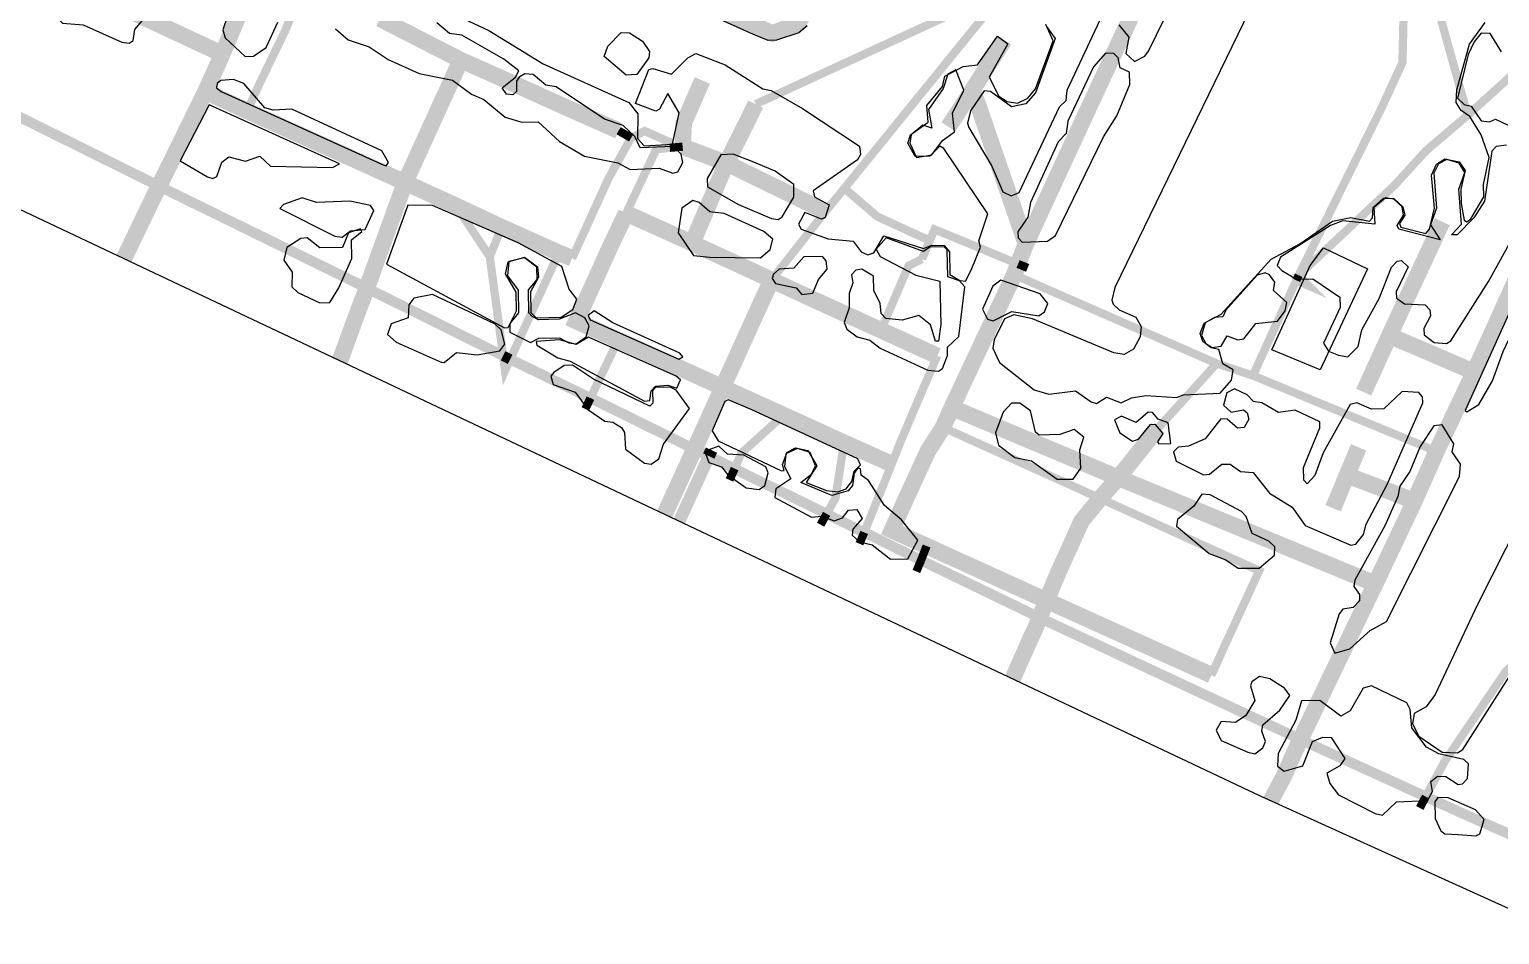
# Model space of a CAD drawing. Extents: x 1764 to 2708, y -3060 to -2272.
# Drawn here: x 2014.9 to 2370.6, y -3011.6 to -2792.6 of the extents above; entities that cross this region are included whole.
import ezdxf

# ---------------------------------------------------------------- set-up
doc = ezdxf.new("R2010")
doc.units = 0
for name, color, linetype in [('DOR_DOROZHKA', 30, 'CONTINUOUS'), ('DOR_LESTNICA', 1, 'CONTINUOUS'), ('DOR_PEREHOD', 2, 'CONTINUOUS'), ('DOR_PROEZD', 9, 'CONTINUOUS'), ('DOR_TROTUAR', 8, 'CONTINUOUS'), ('GRANICA_UCHASTKA', 3, 'CONTINUOUS'), ('PL_DETSKAYA', 3, 'CONTINUOUS'), ('ZEL_DEREVYA', 94, 'CONTINUOUS'), ('ZEL_TRAVA', 82, 'CONTINUOUS')]:
    doc.layers.add(name, color=color, linetype=linetype)

msp = doc.modelspace()

# ---------------------------------------------------------------- linework, layer by layer
at = {"layer": 'DOR_DOROZHKA', "const_width": 2}
for points in [[(2322.019, -2852.108), (2342.056, -2811.655), (2347.12, -2800.639), (2348.048, -2760.198)], [(2348.048, -2760.198), (2362.904, -2813.405)], [(2067.628, -2812.381), (2070.396, -2806.218), (2076.622, -2793.377), (2078.719, -2788.529), (2081.961, -2781.155)], [(2190.656, -2810.724), (2251.285, -2782.8)], [(2212.107, -2831.071), (2251.285, -2782.8)], [(2362.904, -2813.405), (2377.722, -2799.978), (2400.73, -2785.874)], [(2322.019, -2852.108), (2345.162, -2830.397), (2352.883, -2821.926), (2362.904, -2813.405)], [(2157.478, -2817.143), (2160.517, -2818.879)], [(2146.238, -2848.002), (2149.009, -2841.939), (2154.93, -2828.905), (2156.374, -2826.272), (2160.517, -2818.879)], [(2159.31, -2837.114), (2166.58, -2821.649), (2169.874, -2821.278)], [(2169.874, -2821.278), (2172.969, -2821.011)], [(2207.526, -2836.673), (2212.107, -2831.071)], [(2212.107, -2831.071), (2220.059, -2837.903), (2230.67, -2842.776), (2232.789, -2843.631)], [(2118.149, -2835.302), (2126.32, -2847.632)], [(2194.477, -2853.263), (2207.526, -2836.673)], [(2126.32, -2847.632), (2129.167, -2840.467)], [(2126.32, -2847.632), (2129.539, -2871.575)], [(2131.258, -2872.439), (2143.008, -2846.671)], [(2220.953, -2865.398), (2227.621, -2849.846), (2230.886, -2848.174)], [(2253.18, -2851.995), (2302.169, -2873.448)], [(2310.937, -2876.36), (2321.445, -2853.321)], [(2321.445, -2853.321), (2324.475, -2854.657), (2322.019, -2852.108)], [(2321.445, -2853.321), (2322.019, -2852.108)], [(2150.671, -2881.824), (2157.371, -2867.772)], [(2129.539, -2871.575), (2130.016, -2875.167), (2131.258, -2872.439)], [(2223.553, -2897.759), (2225.926, -2891.804), (2231.258, -2879.283), (2232.878, -2875.546), (2234.594, -2871.607)], [(2287.999, -2889.062), (2302.169, -2873.448)], [(2302.169, -2873.448), (2310.937, -2876.36)], [(2310.937, -2876.36), (2355.356, -2894.711)], [(2149.427, -2884.452), (2150.671, -2881.824)], [(2185.558, -2898.88), (2187.178, -2895.143), (2197.384, -2885.918)], [(2235.968, -2888.886), (2241.627, -2891.465), (2264.259, -2901.682), (2273.959, -2906.075)], [(2207.805, -2909.805), (2209.925, -2906.057), (2212.036, -2892.605)], [(2184.316, -2901.608), (2185.558, -2898.88)], [(2216.907, -2914.311), (2223.553, -2897.759)], [(2352.758, -2978.211), (2357.375, -2969.606), (2372.017, -2948.079), (2394.052, -2925.992), (2417.45, -2902.174), (2418.135, -2901.459)], [(2273.959, -2906.075), (2282.144, -2909.8), (2305.687, -2920.497), (2312.457, -2923.552), (2309.59, -2929.817), (2304.143, -2941.641), (2300.896, -2948.815)], [(2206.361, -2912.438), (2207.805, -2909.805)], [(2215.765, -2917.037), (2216.907, -2914.311)], [(2230.659, -2921.017), (2231.986, -2917.587)], [(2229.517, -2923.743), (2230.659, -2921.017)], [(2351.316, -2980.943), (2352.758, -2978.211)]]:
    msp.add_lwpolyline(points, dxfattribs=at)
at = {"layer": 'DOR_LESTNICA', "const_width": 2}
for points in [[(2160.517, -2818.879), (2163.782, -2817.207), (2169.743, -2819.88), (2169.874, -2821.278)], [(2232.789, -2843.631), (2233.933, -2841.005), (2254.124, -2849.373)], [(2230.886, -2848.174), (2232.789, -2843.631)], [(2254.124, -2849.373), (2256.446, -2850.324)]]:
    msp.add_lwpolyline(points, dxfattribs=at)
at = {"layer": 'DOR_PEREHOD', "const_width": 3}
for points in [[(2172.127, -2911.677), (2178.91, -2896.822), (2179.288, -2895.814)], [(2179.288, -2895.814), (2179.958, -2894.398)]]:
    msp.add_lwpolyline(points, dxfattribs=at)
at = {"layer": 'DOR_PROEZD', "const_width": 4}
for points in [[(2165.09, -2780.46), (2194.689, -2793.628), (2201.038, -2791.089), (2215.786, -2760.555)], [(1999.369, -2769.633), (2017.358, -2777.949), (2041.919, -2789.425), (2061.627, -2798.604)], [(2061.627, -2798.604), (2071.14, -2775.786)], [(2256.021, -2844.53), (2258.028, -2840.184), (2267.394, -2819.871), (2276.858, -2799.456), (2285.655, -2780.556)], [(2099.763, -2790.076), (2119.289, -2800.059)], [(2243.11, -2807.289), (2250.753, -2795.218)], [(2057.522, -2807.697), (2061.627, -2798.604)], [(2105.821, -2829.666), (2108.592, -2823.603), (2114.513, -2810.568), (2116.425, -2806.424), (2119.289, -2800.059)], [(2119.289, -2800.059), (2128.078, -2803.971), (2145.86, -2811.992), (2157.478, -2817.143)], [(2046.309, -2830.551), (2057.522, -2807.697)], [(2057.522, -2807.697), (2067.628, -2812.381)], [(2172.969, -2821.011), (2173.246, -2815.302), (2177.726, -2805)], [(2237.3, -2816.219), (2243.11, -2807.289)], [(2243.11, -2807.289), (2244.918, -2812.253), (2256.021, -2844.53)], [(2183.561, -2824.984), (2190.656, -2810.724)], [(2067.628, -2812.381), (2105.821, -2829.666)], [(2172.969, -2821.011), (2183.561, -2824.984)], [(2175.275, -2844.373), (2183.561, -2824.984)], [(2183.561, -2824.984), (2207.526, -2836.673)], [(2096.567, -2855.179), (2105.821, -2829.666)], [(2105.821, -2829.666), (2118.149, -2835.302)], [(2037.785, -2848.144), (2043.913, -2835.405), (2044.965, -2833.182), (2046.309, -2830.551)], [(2118.149, -2835.302), (2129.167, -2840.467)], [(2157.371, -2867.772), (2147.267, -2863.188), (2149.942, -2857.327), (2155.576, -2844.899), (2159.31, -2837.114)], [(2159.31, -2837.114), (2161.836, -2838.26), (2174.566, -2843.988), (2175.275, -2844.373)], [(2343.946, -2866.743), (2356.757, -2839.151)], [(2129.167, -2840.467), (2143.008, -2846.671)], [(2143.008, -2846.671), (2146.238, -2848.002)], [(2175.275, -2844.373), (2189.625, -2850.967), (2194.477, -2853.263)], [(2254.124, -2849.373), (2256.021, -2844.53)], [(2253.18, -2851.995), (2254.124, -2849.373)], [(2364.446, -2875.504), (2366.262, -2871.563), (2377.053, -2847.718)], [(2182.632, -2879.233), (2185.307, -2873.372), (2190.941, -2860.944), (2194.477, -2853.263)], [(2194.477, -2853.263), (2203.977, -2857.66), (2220.953, -2865.398)], [(2238.067, -2884.138), (2253.18, -2851.995)], [(2090.045, -2872.829), (2094.58, -2860.424), (2095.528, -2858.003), (2096.567, -2855.179)], [(2157.371, -2867.772), (2182.632, -2879.233)], [(2220.953, -2865.398), (2234.594, -2871.607)], [(2337.738, -2880.384), (2343.946, -2866.743)], [(2343.946, -2866.743), (2351.216, -2869.787), (2364.446, -2875.504)], [(2355.356, -2894.711), (2356.696, -2891.88), (2364.446, -2875.504)], [(2175.851, -2894.187), (2182.632, -2879.233)], [(2182.632, -2879.233), (2197.384, -2885.918)], [(2197.384, -2885.918), (2212.036, -2892.605)], [(2235.968, -2888.886), (2238.067, -2884.138)], [(2238.067, -2884.138), (2278.353, -2901.077)], [(2231.986, -2917.587), (2223.599, -2913.766), (2226.844, -2906.492), (2232.291, -2894.668), (2235.968, -2888.886)], [(2278.353, -2901.077), (2287.999, -2889.062)], [(2212.036, -2892.605), (2223.553, -2897.759)], [(2168.588, -2909.952), (2173.461, -2899.341), (2174.607, -2896.815), (2175.851, -2894.187)], [(2333.67, -2900.482), (2336.525, -2893.717)], [(2350.013, -2906.732), (2355.356, -2894.711)], [(2330.34, -2908.458), (2333.67, -2900.482)], [(2333.67, -2900.482), (2340.73, -2903.131), (2350.013, -2906.732)], [(2273.959, -2906.075), (2278.353, -2901.077)], [(2278.353, -2901.077), (2340.54, -2926.747)], [(2260.986, -2930.768), (2264.128, -2923.396), (2269.476, -2911.574), (2273.959, -2906.075)], [(2340.54, -2926.747), (2347.43, -2912.191), (2350.013, -2906.732)], [(2231.986, -2917.587), (2260.986, -2930.768)], [(2322.443, -2964.358), (2337.955, -2932.106), (2340.54, -2926.747)], [(2259.374, -2934.905), (2260.986, -2930.768)], [(2260.986, -2930.768), (2300.896, -2948.815)], [(2252.791, -2949.754), (2257.276, -2939.652), (2258.232, -2937.631), (2259.374, -2934.905)], [(2315.26, -2979.221), (2318.433, -2973.249), (2321.199, -2966.986), (2322.443, -2964.358)]]:
    msp.add_lwpolyline(points, dxfattribs=at)
at = {"layer": 'DOR_TROTUAR', "const_width": 2.5}
for points in [[(1983.201, -2799.298), (1984.617, -2799.967), (2046.309, -2830.551)], [(2046.309, -2830.551), (2048.231, -2831.51), (2096.567, -2855.179)], [(2096.567, -2855.179), (2098.793, -2856.331), (2129.539, -2871.575)], [(2129.539, -2871.575), (2131.258, -2872.439)], [(2131.258, -2872.439), (2133.28, -2873.395), (2150.671, -2881.824)], [(2150.671, -2881.824), (2152.693, -2882.781), (2175.851, -2894.187)], [(2175.851, -2894.187), (2177.873, -2895.144), (2179.288, -2895.814)], [(2179.288, -2895.814), (2182.929, -2897.636), (2185.558, -2898.88)], [(2185.558, -2898.88), (2187.581, -2899.937), (2207.805, -2909.805)], [(2207.805, -2909.805), (2209.525, -2910.668), (2216.907, -2914.311)], [(2216.907, -2914.311), (2218.929, -2915.268), (2230.659, -2921.017)], [(2230.659, -2921.017), (2232.783, -2922.072), (2259.374, -2934.905)], [(2259.374, -2934.905), (2261.498, -2935.959), (2322.443, -2964.358)], [(2322.443, -2964.358), (2324.465, -2965.315), (2352.758, -2978.211)], [(2352.758, -2978.211), (2361.145, -2982.031), (2369.53, -2985.752), (2373.267, -2987.372)]]:
    msp.add_lwpolyline(points, dxfattribs=at)
at = {"layer": 'GRANICA_UCHASTKA'}
msp.add_lwpolyline([(2386.664, -3011.567), (2312.904, -2978.142), (1996.005, -2828.408), (1971.255, -2817.437), (1926.756, -2795.386), (1827.213, -2749.512), (1784.203, -2726.929), (1772.105, -2722.688), (1765.008, -2718.339), (1764.389, -2712.849), (1771.597, -2699.187), (1818.529, -2579.11), (1873.637, -2443.85)], dxfattribs=at)
at = {"layer": 'PL_DETSKAYA'}
msp.add_lwpolyline([(2327.996, -2845.503), (2338.685, -2850.575), (2327.186, -2874.974), (2315.503, -2870.103), (2324.793, -2849.713)], close=True, dxfattribs=at)
at = {"layer": 'ZEL_DEREVYA'}
for points in [[(2278.524, -2791.538), (2280.922, -2794.487), (2280.175, -2798.506), (2282.3, -2800.377), (2284.775, -2799.157), (2285.665, -2797.887), (2304.99, -2758.449)], [(2261.023, -2791.916), (2263.088, -2794.873), (2258.369, -2807.982), (2256.008, -2810.617), (2252.522, -2811.36), (2247.439, -2807.634), (2245.935, -2807.5), (2242.621, -2812.324), (2241.852, -2815.342), (2242.207, -2816.335), (2247.746, -2825.72), (2250.465, -2831.915), (2252.486, -2832.872), (2254.387, -2832.08), (2264.111, -2811.359), (2265.745, -2809.823), (2266.025, -2807.316), (2280.689, -2775.983)], [(2063.963, -2786.168), (2061.77, -2792.719), (2062.313, -2794.708), (2067.162, -2799.189), (2069.162, -2799.146), (2072.242, -2796.995), (2075.071, -2790.931)], [(2089.03, -2792.547), (2092.088, -2795.149), (2097.128, -2796.874), (2101.696, -2799.944), (2109.272, -2803.282), (2117.313, -2804.943), (2121.888, -2808.346), (2124.917, -2809.614), (2130.011, -2813.84), (2134.04, -2815.087), (2138.041, -2815), (2143.145, -2819.726), (2149.225, -2823.263), (2157.265, -2824.924), (2160.301, -2826.526), (2167.298, -2826.208), (2170.575, -2827.388), (2171.82, -2827.111), (2173.021, -2824.833), (2172.645, -2822.841), (2170.686, -2820.965), (2162.69, -2821.305), (2161.38, -2818.582), (2158.57, -2815.891), (2154.034, -2814.321), (2142.361, -2806.569), (2139.85, -2806.123), (2136.792, -2803.521), (2134.788, -2803.398), (2133.429, -2804.178), (2132.743, -2805.193), (2132.797, -2807.693), (2131.896, -2808.463), (2130.392, -2808.329), (2129.275, -2806.769), (2132.554, -2804.197), (2133.355, -2802.678), (2129.709, -2799.839), (2119.579, -2794.055), (2116.568, -2793.62), (2113.51, -2791.018)], [(2371.046, -2798.043), (2368.324, -2793.599), (2366.197, -2793.562), (2364.492, -2795.683), (2363.056, -2798.716), (2360.45, -2809.278), (2362.068, -2810.827), (2363.702, -2811.208), (2366.154, -2814.741), (2368.161, -2815.031), (2369.647, -2814.332), (2372.68, -2815.767)], [(2372.284, -2820.611), (2369.791, -2820.999), (2368.731, -2822.106), (2366.99, -2834.149), (2364.41, -2838.207), (2360.371, -2842.297), (2358.996, -2842.326), (2361.442, -2839.772), (2360.759, -2831.283), (2362.172, -2827.25), (2360.874, -2825.027), (2357.852, -2824.092), (2355.873, -2825.135), (2354.672, -2827.412), (2355.355, -2835.902), (2353.942, -2839.934), (2356.27, -2843.511), (2346.21, -2840.977), (2345.816, -2840.11), (2347.387, -2837.575), (2347.011, -2835.582), (2345.053, -2833.706), (2343.045, -2833.416), (2340.177, -2835.729), (2340.43, -2839.726), (2332.66, -2838.977), (2329.681, -2840.042), (2317.591, -2847.723), (2316.801, -2849.741), (2317.911, -2850.968), (2321.458, -2853.059), (2325.459, -2852.973), (2331.975, -2857.418), (2332.029, -2859.918), (2328.045, -2868.508), (2329.214, -2870.484), (2331.61, -2871.433), (2333.87, -2871.801), (2336.401, -2869.328), (2337.314, -2865.307), (2341.486, -2857.713), (2344.491, -2850.144), (2345.877, -2848.696), (2346.873, -2848.508), (2348.491, -2850.057), (2345.62, -2856.122), (2345.653, -2857.623), (2347.6, -2858.998), (2352.608, -2859.223), (2353.718, -2860.45), (2353.917, -2861.946), (2352.315, -2864.983), (2352.348, -2866.483), (2354.806, -2868.347), (2357.813, -2868.616), (2358.8, -2867.969), (2367.912, -2853.64), (2374.252, -2842.247)]]:
    msp.add_lwpolyline(points, dxfattribs=at)
for points in [[(2037.322, -2795.749), (2039.078, -2795.961), (2040.064, -2795.314), (2040.424, -2792.68), (2042.537, -2790.133), (2041.66, -2788.151), (2039.88, -2786.772), (2019.655, -2776.87), (2018.036, -2777.155), (2015.361, -2780.715), (2013.018, -2782.266), (2012.873, -2783.27), (2013.817, -2784.5), (2019.893, -2787.871), (2022.965, -2791.14), (2027.976, -2791.532)], [(2255.104, -2844.071), (2261.228, -2843.855), (2263.2, -2842.52), (2274.774, -2818.633), (2277.999, -2813.56), (2281.171, -2805.988), (2281.106, -2802.988), (2278.831, -2801.911), (2278.363, -2799.545), (2277.257, -2798.485), (2275.253, -2798.362), (2272.406, -2801.675), (2266.187, -2814.816), (2265.752, -2817.827), (2263.795, -2819.871), (2257.108, -2834.523), (2256.517, -2838.037), (2254.092, -2841.591), (2254.124, -2843.092)], [(2229.524, -2823.613), (2233.262, -2822.948), (2235.813, -2819.475), (2238.729, -2817.411), (2238.298, -2812.918), (2241.013, -2807.356), (2239.071, -2802.395), (2237.093, -2803.439), (2236.002, -2806.964), (2232.443, -2812.044), (2233.248, -2816.528), (2231.107, -2815.824), (2228.239, -2818.137), (2227.949, -2820.145)], [(2194.45, -2838.378), (2196.08, -2838.593), (2197.067, -2837.946), (2199.884, -2833.258), (2199.9, -2830.131), (2195.328, -2826.936), (2189.774, -2824.555), (2185.234, -2822.819), (2182.237, -2823.008), (2178.941, -2828.708), (2178.984, -2830.708), (2186.497, -2834.964)], [(2179.518, -2847.705), (2191.778, -2847.857), (2194.154, -2845.888), (2194.766, -2843.374), (2192.641, -2841.502), (2183.044, -2837.207), (2179.533, -2836.782), (2176.982, -2834.503), (2175.471, -2834.035), (2172.759, -2835.845), (2171.888, -2841.867), (2175.632, -2847.289)], [(2085.208, -2858.747), (2087.583, -2858.696), (2089.799, -2855.146), (2092.981, -2848.074), (2092.884, -2843.574), (2095.341, -2841.52), (2095.077, -2840.9), (2092.096, -2841.84), (2090.672, -2845.372), (2085.171, -2845.491), (2082.117, -2843.056), (2080.621, -2843.255), (2077.249, -2845.412), (2076.48, -2848.431), (2078.545, -2851.388), (2078.454, -2854.891), (2079.902, -2856.277)], [(2232.262, -2875.08), (2234.893, -2875.274), (2235.879, -2874.627), (2237.062, -2871.475), (2237.019, -2869.475), (2239.798, -2866.913), (2241.206, -2854.877), (2239.925, -2853.487), (2237.151, -2852.463), (2237.011, -2845.963), (2236.245, -2845.229), (2232.744, -2845.304), (2231.266, -2846.337), (2222.19, -2843.031), (2219.832, -2845.833), (2220.787, -2847.564), (2229.388, -2852.047), (2235.173, -2853.506), (2235.4, -2864.007), (2234.861, -2868.021), (2234.153, -2868.036), (2232.9, -2864.061), (2230.101, -2861.87), (2226.122, -2862.957), (2222.111, -2862.543), (2221.001, -2861.316), (2220.78, -2858.82), (2219.215, -2855.852), (2219.14, -2852.352), (2216.352, -2850.661), (2214.855, -2850.86), (2213.795, -2851.967), (2214.172, -2853.96), (2213.226, -2856.482), (2213.301, -2859.982), (2212.043, -2863.511), (2212.662, -2865.123), (2215.204, -2867.028), (2218.223, -2867.796), (2220.766, -2869.742)], [(2145.449, -2868.452), (2147.204, -2868.664), (2149.669, -2866.985), (2150.363, -2864.343), (2149.319, -2862.365), (2147.042, -2861.163), (2143.074, -2862.75), (2138.074, -2862.858), (2136.556, -2862.057), (2135.786, -2861.156), (2135.667, -2855.656), (2137.78, -2853.109), (2137.715, -2850.109), (2134.75, -2847.922), (2130.891, -2848.756), (2130.591, -2852.264), (2133.167, -2855.71), (2133.286, -2861.211), (2131.173, -2863.757), (2131.136, -2865.884), (2136.193, -2868.401), (2138.171, -2867.358), (2143.172, -2867.25)], [(2201.85, -2856.728), (2204.47, -2856.421), (2205.816, -2853.14), (2207.929, -2850.593), (2207.719, -2848.597), (2206.779, -2847.533), (2202.279, -2847.63), (2199.836, -2850.351), (2196.34, -2850.593), (2194.95, -2851.874), (2194.638, -2852.881), (2195.415, -2854.115), (2200.441, -2855.174)], [(2301.055, -2869.592), (2303.299, -2869.293), (2304.745, -2866.761), (2307.267, -2867.707), (2308.764, -2867.508), (2311.685, -2863.776), (2316.926, -2863.246), (2318.705, -2860.706), (2319.162, -2858.695), (2315.93, -2855.763), (2316.221, -2853.756), (2314.933, -2852.033), (2313.922, -2851.555), (2311.933, -2852.098), (2304.36, -2860.516), (2303.645, -2862.157), (2301.648, -2862.325), (2299.425, -2863.624), (2298.49, -2866.646), (2299.533, -2868.624)], [(2246.754, -2862.761), (2248.138, -2863.148), (2252.591, -2860.884), (2259.117, -2861.91), (2260.514, -2860.963), (2261.304, -2858.945), (2259.502, -2856.566), (2249.925, -2853.271), (2248.039, -2854.729), (2245.491, -2860.287)], [(2114.533, -2873.122), (2115.285, -2873.189), (2118.235, -2870.791), (2123.25, -2871.349), (2128.732, -2870.397), (2129.948, -2868.787), (2129.039, -2865.304), (2127.591, -2863.918), (2112.429, -2856.742), (2107.946, -2857.673), (2106.73, -2859.283), (2106.548, -2862.414), (2102.452, -2863.878), (2101.548, -2866.399), (2103.673, -2868.27)], [(2163.712, -2897.572), (2165.343, -2897.787), (2167.232, -2896.496), (2168.323, -2892.97), (2174.64, -2884.33), (2171.376, -2879.898), (2169.943, -2879.178), (2166.443, -2879.254), (2165.709, -2880.02), (2165.774, -2883.02), (2165.04, -2883.787), (2151.392, -2877.245), (2146.316, -2873.852), (2144.316, -2873.896), (2141.852, -2875.616), (2141.121, -2876.549), (2141.665, -2878.539), (2146.956, -2880.342), (2150.05, -2884.611), (2154.112, -2887.358), (2156.119, -2887.648), (2158.148, -2888.938), (2158.925, -2890.172), (2159.178, -2894.169)], [(2334.604, -2917.392), (2335.849, -2917.115), (2337.717, -2914.824), (2338.33, -2912.309), (2343.458, -2902.693), (2352.037, -2882.998), (2352.005, -2881.498), (2351.065, -2880.434), (2347.058, -2880.187), (2342.647, -2884.451), (2339.647, -2884.516), (2336.111, -2882.925), (2334.495, -2883.377), (2327.951, -2895.024), (2325.903, -2900.571), (2324.028, -2902.53), (2323.258, -2901.629), (2323.193, -2898.629), (2327.155, -2889.038), (2327.122, -2887.538), (2321.142, -2884.749), (2317.153, -2885.336), (2313.099, -2882.922), (2311.091, -2882.632), (2309.555, -2880.998), (2306.523, -2879.562), (2304.626, -2880.52), (2303.857, -2883.539), (2305.645, -2885.251), (2308.635, -2884.686), (2309.567, -2885.416), (2309.933, -2886.909), (2308.851, -2888.934), (2307.228, -2889.052), (2304.681, -2886.939), (2303.177, -2886.805), (2299.405, -2891.639), (2295.317, -2893.478), (2292.821, -2893.699), (2291.761, -2894.806), (2292.393, -2897.043), (2298.969, -2900.403), (2300.465, -2900.204), (2303.415, -2897.806), (2305.415, -2897.762), (2307.955, -2899.542), (2310.962, -2899.81), (2314.947, -2904.81), (2320.398, -2908.194), (2323.621, -2912.627)], [(2263.597, -2901.417), (2267.474, -2901.417), (2269.335, -2898.792), (2269.071, -2894.295), (2270.007, -2891.274), (2267.715, -2889.406), (2264.24, -2890.648), (2259.24, -2890.756), (2258.307, -2890.026), (2257.113, -2884.924), (2254.57, -2883.019), (2252.57, -2883.063), (2250.532, -2885.191), (2248.64, -2890.235), (2249.371, -2893.22), (2253.355, -2896.219), (2257.373, -2896.966)], [(2330.791, -2943.488), (2334.396, -2942.493), (2339.303, -2938.052), (2343.257, -2935.84), (2360.927, -2900.815), (2361.195, -2897.808), (2359.13, -2894.851), (2359.587, -2892.84), (2356.738, -2888.316), (2354.742, -2888.526), (2351.431, -2893.517), (2348.894, -2899.574), (2346.469, -2903.129), (2346.023, -2905.64), (2342.841, -2912.712), (2335.621, -2925.875), (2335.321, -2927.382), (2336.697, -2929.353), (2336.73, -2930.854), (2335.18, -2932.471), (2332.687, -2932.859), (2331.794, -2933.962), (2329.612, -2941.013)], [(2188.354, -2903.543), (2191.488, -2903.893), (2192.885, -2902.945), (2193.654, -2899.927), (2193.121, -2898.438), (2187.808, -2895.634), (2183.8, -2895.387), (2181.757, -2893.431), (2179.275, -2894.318), (2178.545, -2895.251), (2179.341, -2897.36), (2182.365, -2898.42), (2183.908, -2900.388)], [(2223.245, -2920.799), (2227.495, -2920.707), (2229.856, -2916.154), (2225.915, -2911.236), (2221.839, -2907.823), (2217.956, -2901.778), (2216.176, -2900.441), (2216.019, -2898.944), (2215.389, -2898.707), (2214.499, -2899.977), (2214.064, -2902.988), (2213.007, -2904.261), (2209.029, -2905.348), (2201.583, -2902.257), (2204.165, -2900.2), (2205.122, -2898.179), (2203.802, -2894.955), (2200.78, -2894.02), (2197.932, -2895.332), (2197.621, -2898.341), (2199.186, -2901.308), (2195.487, -2903.764), (2195.283, -2905.895), (2204.14, -2910.623), (2206.637, -2910.402), (2209.662, -2911.504), (2211.648, -2910.794), (2213.108, -2908.928), (2215.105, -2908.718), (2216.403, -2910.942), (2214.124, -2913.492), (2213.99, -2914.996), (2215.774, -2916.541), (2218.792, -2917.31)], [(2307.336, -2922.984), (2312.463, -2922.957), (2316.147, -2919.792), (2316.27, -2917.789), (2314.823, -2916.402), (2310.78, -2914.53), (2309.274, -2910.436), (2308.164, -2909.209), (2300.573, -2905.204), (2298.57, -2905.081), (2296.631, -2907.957), (2292.698, -2911.169), (2292.483, -2912.8), (2300.38, -2919.383), (2304.416, -2920.963)], [(2309.673, -2967.457), (2311.432, -2967.836), (2313.318, -2966.378), (2313.952, -2964.863), (2313.065, -2962.381), (2313.366, -2960.874), (2317.457, -2957.284), (2319.881, -2953.729), (2318.594, -2952.006), (2315.043, -2949.748), (2312.528, -2949.136), (2310.639, -2950.427), (2310.327, -2951.434), (2311.403, -2954.913), (2309.231, -2958.587), (2306.766, -2960.266), (2303.258, -2960.008), (2302.053, -2962.119), (2303.232, -2964.595)], [(2340.509, -2982.299), (2342.268, -2982.678), (2345.7, -2979.435), (2353.197, -2979.106), (2354.402, -2976.996), (2354.015, -2974.503), (2355.571, -2973.219), (2357.575, -2973.342), (2360.618, -2975.278), (2361.615, -2975.089), (2362.838, -2973.812), (2363.095, -2970.305), (2361.989, -2969.245), (2355.956, -2967.874), (2352.92, -2966.272), (2349.4, -2961.596), (2348.969, -2957.103), (2348.184, -2955.494), (2339.591, -2951.386), (2337.602, -2951.929), (2334.469, -2957.416), (2332.246, -2958.715), (2327.162, -2954.989), (2322.661, -2955.045), (2321.344, -2959.701), (2317.017, -2967.799), (2316.915, -2970.802), (2318.526, -2972.018), (2323.001, -2970.754), (2325.375, -2964.867), (2327.853, -2963.812), (2329.857, -2963.936), (2333.217, -2968.949), (2332.005, -2970.726), (2328.792, -2972.547), (2329.513, -2975.032), (2331.656, -2977.738)], [(2360.629, -2987.367), (2364.888, -2987.692), (2365.878, -2987.17), (2366.887, -2983.73), (2364.752, -2981.358), (2358.186, -2978.498), (2355.683, -2978.386), (2354.956, -2979.485), (2355.042, -2983.486), (2356.441, -2986.457), (2357.374, -2987.187)]]:
    msp.add_lwpolyline(points, close=True, dxfattribs=at)
at = {"layer": 'ZEL_TRAVA'}
for points in [[(2320.029, -2767.629), (2277.563, -2855.092), (2276.794, -2858.11), (2277.149, -2859.103), (2278.596, -2860.489), (2282.636, -2862.236), (2283.935, -2864.459), (2283.656, -2866.966), (2282.054, -2870.002), (2279.83, -2871.301), (2277.32, -2870.855), (2257.631, -2862.609), (2253.109, -2861.706), (2250.879, -2862.672), (2248.32, -2867.73), (2248.03, -2869.737), (2249.606, -2873.205), (2258.002, -2879.777), (2261.527, -2880.868), (2268.013, -2880.061), (2271.823, -2882.73), (2273.082, -2883.12), (2275.55, -2881.566), (2279.082, -2882.99), (2281.557, -2881.769), (2285.047, -2881.194), (2292.562, -2881.698), (2294.047, -2880.999), (2303.044, -2880.638), (2305.728, -2877.495), (2306.174, -2874.984), (2303.641, -2873.538), (2302.691, -2870.057), (2300.806, -2869.681), (2298.855, -2868.139), (2298.146, -2866.153), (2299.177, -2863.713), (2303.257, -2861.54), (2315.35, -2848.189), (2322.275, -2844.537), (2330.16, -2839.031), (2334.642, -2838.1), (2339.164, -2839.003), (2339.898, -2838.237), (2340.01, -2835.733), (2342.545, -2833.427), (2345.049, -2833.54), (2347.178, -2835.578), (2347.721, -2837.567), (2346.431, -2839.596), (2346.7, -2840.466), (2352.737, -2842.045), (2353.63, -2840.942), (2354.855, -2835.912), (2354.183, -2827.923), (2355.376, -2825.271), (2357.348, -2823.936), (2360.866, -2824.693), (2362.328, -2826.746), (2361.259, -2831.272), (2361.334, -2834.772), (2362.046, -2838.759), (2362.68, -2839.162), (2363.665, -2838.474), (2366.802, -2833.153), (2366.737, -2830.153), (2368.097, -2823.62), (2366.145, -2818.159), (2363.381, -2813.717), (2361.348, -2812.26), (2360.138, -2810.285), (2360.24, -2807.281), (2363.336, -2796.209), (2367.142, -2790.999)], [(2203.073, -2791.792), (2201.108, -2793.46), (2195.644, -2795.246), (2193.644, -2795.289), (2190.111, -2793.865), (2149.191, -2775.406)], [(2111.402, -2786.061), (2126.057, -2792.914), (2139.238, -2800.967), (2159.952, -2810.358), (2162.095, -2813.063), (2162.058, -2819.067), (2163.679, -2820.783), (2170.549, -2820.384), (2172.095, -2812.847), (2169.409, -2808.153), (2167.365, -2811.949), (2166.499, -2812.384), (2161.582, -2810.573), (2164.782, -2802.375), (2165.776, -2802.061), (2170.308, -2803.464), (2174.226, -2799.544), (2176.204, -2798.501), (2183.266, -2801.183), (2192.396, -2806.989), (2194.407, -2807.446), (2202.004, -2811.784), (2215.792, -2820.908), (2216.002, -2822.904), (2215.279, -2824.17), (2204.518, -2831.657), (2204.842, -2833.151), (2208.427, -2835.074), (2207.451, -2838.097), (2206.585, -2838.532), (2202.548, -2836.952), (2201.024, -2839.736), (2201.635, -2840.974), (2208.189, -2843.334), (2214.204, -2843.871), (2216.135, -2846.414), (2217.776, -2847.129), (2219.268, -2846.721), (2221.679, -2842.542), (2231.252, -2845.67), (2233.234, -2844.794), (2236.237, -2844.895), (2237.522, -2846.452), (2237.641, -2851.952), (2240.048, -2853.401), (2241.426, -2853.496), (2242.786, -2850.84), (2245.001, -2845.29), (2244.635, -2843.797), (2246.828, -2837.246), (2236.148, -2821.468), (2235.219, -2820.905), (2232.769, -2823.292), (2229.269, -2823.368), (2227.449, -2820.156), (2228.072, -2818.141), (2232.341, -2815.047), (2232.088, -2811.051), (2235.824, -2806.468), (2236.437, -2803.953), (2240.805, -2801.607), (2244.298, -2801.198), (2249.151, -2794.257), (2251.609, -2796.121), (2247.115, -2804.223), (2249.465, -2808.799), (2251.493, -2810.048), (2254.004, -2810.494), (2256.479, -2809.273), (2258.347, -2806.981), (2262.599, -2795.384), (2260.845, -2791.419)], [(2403.167, -2856.88), (2365.264, -2931.738), (2355.061, -2953.469), (2352.834, -2956.519), (2349.991, -2958.081), (2349.545, -2960.592), (2351.11, -2963.56), (2356.697, -2967.441), (2360.452, -2967.61), (2361.686, -2966.833), (2373.621, -2948.066)]]:
    msp.add_lwpolyline(points, dxfattribs=at)
for points in [[(2159.308, -2803.702), (2153.958, -2799.232), (2154.904, -2796.71), (2158.084, -2793.39), (2160.088, -2793.513), (2163.258, -2795.529), (2164.937, -2797.994), (2164.803, -2799.498), (2161.931, -2803.562)], [(2100.496, -2825.4), (2101.251, -2825.634), (2101.818, -2824.871), (2100.172, -2821.988), (2078.444, -2811.952), (2073.947, -2812.216), (2071.933, -2811.635), (2066.802, -2805.701), (2064.281, -2804.755), (2061.284, -2804.986), (2060.384, -2805.756), (2060.239, -2806.76), (2061.342, -2807.653)], [(2058.036, -2828.318), (2059.295, -2828.708), (2060.285, -2828.186), (2061.461, -2824.743), (2063.184, -2823.455), (2067.209, -2824.535), (2070.684, -2823.293), (2073.239, -2825.739), (2088.254, -2826.081), (2089.984, -2825.127), (2058.41, -2810.885), (2051.45, -2824.459)], [(2088.862, -2842.66), (2090.618, -2842.872), (2092.585, -2841.329), (2096.205, -2841.001), (2098.233, -2836.455), (2097.456, -2835.221), (2092.431, -2834.162), (2084.434, -2834.502), (2080.908, -2833.41), (2076.44, -2835.008), (2075.544, -2835.944)], [(2129.861, -2864.786), (2130.736, -2864.767), (2132.775, -2860.721), (2132.678, -2856.221), (2130.081, -2851.775), (2130.768, -2848.883), (2134.746, -2847.755), (2137.882, -2850.105), (2138.103, -2852.602), (2136.178, -2856.145), (2136.286, -2861.146), (2137.563, -2862.369), (2143.564, -2862.239), (2146.443, -2860.426), (2147.389, -2857.904), (2145.501, -2855.444), (2143.716, -2849.979), (2133.17, -2844.287), (2112.464, -2835.23), (2106.459, -2835.151), (2101.347, -2849.394)], [(2362.29, -2884.777), (2362.673, -2885.144), (2365.635, -2883.329), (2368.93, -2877.63), (2371.446, -2870.572), (2383.329, -2845.553), (2378.523, -2848.908)], [(2172.047, -2872.379), (2173.037, -2871.858), (2172.267, -2870.957), (2156.1, -2863.636), (2151.535, -2860.733), (2150.142, -2861.847), (2150.582, -2862.921)], [(2163.763, -2882.564), (2165.01, -2882.411), (2165.376, -2880.027), (2166.436, -2878.921), (2169.432, -2878.689), (2171.574, -2879.393), (2172.489, -2877.372), (2171.386, -2876.479), (2150.172, -2867.099), (2147.208, -2868.831), (2143.182, -2867.75), (2137.562, -2868.122), (2137.706, -2868.994), (2142.776, -2872.095), (2145.794, -2872.863)], [(2207.752, -2904.125), (2210.511, -2904.482), (2212.496, -2903.772), (2213.875, -2901.991), (2214.488, -2899.477), (2215.997, -2897.944), (2215.342, -2896.54), (2189.57, -2884.591), (2184.016, -2882.209), (2183.15, -2882.645), (2180.093, -2889.715), (2181.605, -2892.183), (2196.895, -2899.44), (2197.518, -2899.343), (2197.111, -2897.851), (2198.298, -2894.908), (2200.276, -2893.864), (2203.291, -2894.466), (2205.455, -2898.171), (2202.833, -2902.23)], [(2288.176, -2892.882), (2291.051, -2892.82), (2290.443, -2887.831), (2288.046, -2886.882), (2286.637, -2885.328), (2285.633, -2885.183), (2282.687, -2887.748), (2279.151, -2886.157), (2277.421, -2887.111), (2278.738, -2890.21), (2281.784, -2892.27), (2283.274, -2891.737), (2286.198, -2888.172), (2287.198, -2888.151), (2289.164, -2890.36), (2287.873, -2892.388)]]:
    msp.add_lwpolyline(points, close=True, dxfattribs=at)

doc.saveas('drawing.dxf')
